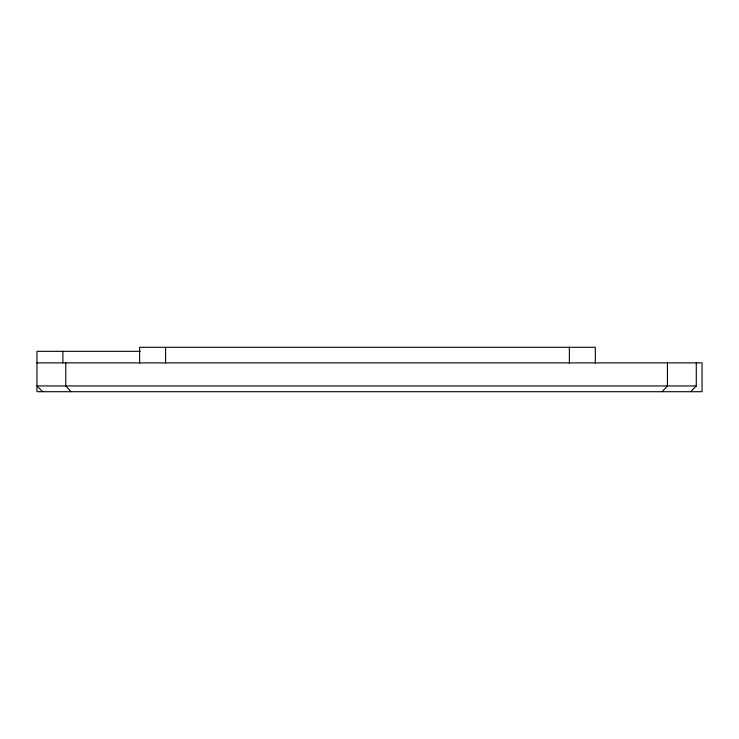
<?xml version="1.0" encoding="UTF-8"?>
<svg xmlns="http://www.w3.org/2000/svg" width="739" height="739" viewBox="0 0 739 739"><rect width="100%" height="100%" fill="white"/><g stroke="black" fill="none" stroke-linecap="round" stroke-linejoin="round"><path stroke-width="1.11" d="M662.172 391.707L667.437 385.943L667.437 362.867M690.512 391.707L696.286 385.943L696.286 362.867M140.207 351.33L36.95 351.33L36.95 391.707L702.05 391.707L702.05 362.867L36.95 362.867M696.286 385.943L36.95 385.943L42.714 391.707M71.055 391.707L65.789 385.943L65.789 362.867M595.329 363.44L595.329 347.293L139.616 347.293L139.616 363.44M569.372 347.293L569.372 363.44M165.582 347.293L165.582 363.44M62.907 351.33L62.907 362.867"/></g></svg>
